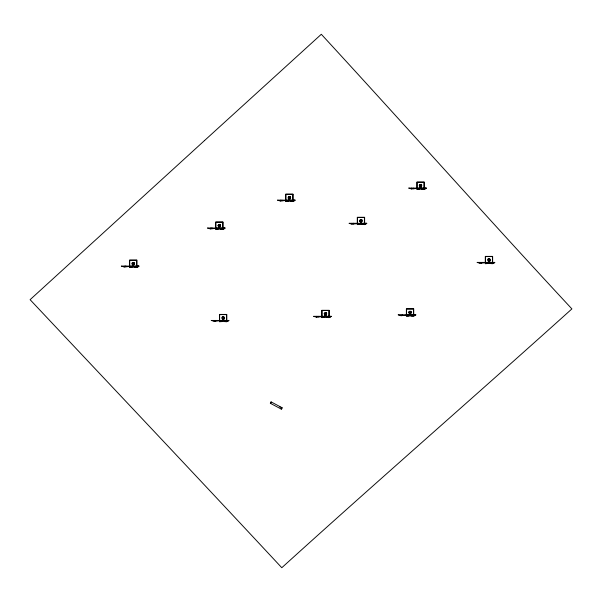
<?xml version="1.0" encoding="UTF-8"?>
<svg xmlns="http://www.w3.org/2000/svg" width="602" height="602" viewBox="0 0 602 602"><rect width="100%" height="100%" fill="white"/><g stroke="black" fill="none" stroke-linecap="round" stroke-linejoin="round"><path stroke-width="0.9" d="M125.871 266.099L125.818 266.821L125.803 266.099M211.979 228.023L211.927 228.745L211.912 228.023M215.772 320.437L215.719 321.152L215.704 320.437M222.439 317.909L223.116 318.789M419.887 185.544L420.572 186.432M270.682 403.49L271.005 402.881M281.172 409.044L281.917 407.637M133.403 264.428L133.712 263.255C130.747 262.908 134.246 265.557 133.825 263.398M219.512 226.352L219.82 225.178C217.096 224.666 219.896 227.533 220.008 225.494M288.651 197.795C289.284 199.638 291.3 196.643 288.862 197.298L289.178 198.479M223.613 318.586L223.613 317.593L222.62 317.593L222.62 318.586L223.613 318.586L223.613 317.593M360.342 221.303C361.764 222.492 362.238 219.655 360.455 220.452L360.455 221.446L360.952 221.656M421.069 186.229L421.069 185.228L420.076 185.228L420.076 186.229L421.069 186.229L421.069 185.228M324.771 313.973C325.404 315.817 327.42 312.822 324.982 313.476L325.298 314.65M489.155 260.734L489.471 259.56C486.506 259.214 489.998 261.862 489.584 259.703M138.791 266.099L138.445 266.535L138.061 266.099M224.9 228.023L224.554 228.467L224.17 228.023M294.935 200.142L294.589 200.586L294.205 200.142M228.692 320.437L228.346 320.874L227.962 320.437M366.528 223.297L366.182 223.741L365.798 223.297M426.148 188.08L425.795 188.516L425.418 188.08M331.055 316.321L330.701 316.757L330.325 316.321M415.621 314.831L415.275 315.267L414.891 314.831M494.551 262.404L494.197 262.841L493.821 262.404M137.978 266.099L137.324 266.897L136.571 266.099M224.087 228.023L223.432 228.82L222.68 228.023M365.715 223.297L365.06 224.094L364.308 223.297M414.808 314.831L414.153 315.629L413.401 314.831M493.738 262.404L493.076 263.202L492.323 262.404M133.373 266.099L137.723 266.979L138.483 266.099M219.482 228.023L223.831 228.903L224.591 228.023M294.626 200.142L293.859 201.023L289.517 200.142M361.11 223.297L365.452 224.177L366.219 223.297M425.832 188.08L425.072 188.96L420.73 188.08M330.746 316.321L329.979 317.201L325.637 316.321M410.203 314.831L414.552 315.711L415.312 314.831M489.133 262.404L493.474 263.285L494.234 262.404M223.824 228.023L223.161 228.768L222.416 228.023M136.774 266.099L136.263 266.671L135.593 266.099M222.883 228.023L222.371 228.602L221.702 228.023M292.918 200.142L292.406 200.722L291.737 200.142M226.676 320.437L226.164 321.009L225.494 320.437M364.511 223.297L363.999 223.869L363.33 223.297M424.132 188.08L423.62 188.652L422.943 188.08M329.038 316.321L328.526 316.893L327.849 316.321M413.604 314.831L413.092 315.403L412.423 314.831M492.534 262.404L492.022 262.976L491.345 262.404M223.793 319.256C225.727 318.142 223.064 315.478 221.95 317.412C221.092 320.016 225.569 320.58 223.997 316.915L222.236 316.915L222.529 319.632L223.447 319.466M361.629 222.115C364.443 218.225 356.572 220.34 360.952 222.296M409.699 311.874L409.368 312.664L410.045 313.183M136.955 266.099L137.723 266.979L139.167 266.099L121.318 266.099L124.215 266.979L132.907 266.099M223.064 228.023L223.831 228.903L225.276 228.023L207.427 228.023L210.324 228.903L219.015 228.023M364.692 223.297L365.452 224.177L366.904 223.297L349.047 223.297L351.944 224.177L360.636 223.297M223.274 320.437L227.624 321.317L229.069 320.437L211.219 320.437L214.116 321.317L222.808 320.437M492.714 262.404L493.474 263.285L494.927 262.404L477.07 262.404L479.967 263.285L488.658 262.404M413.785 314.831L414.552 315.711L415.997 314.831L398.148 314.831L401.045 315.711L409.736 314.831M289.005 197.185L289.712 197.185M420.219 185.123L420.926 185.123M325.125 313.364L325.832 313.364M410.233 313.16L410.752 312.483L410.233 311.798M410.398 313.785C414.123 310.752 405.974 310.752 409.699 313.785M133.215 265.098C137.723 262.668 129.144 261.539 132.869 265.053M488.974 261.403C491.202 261.403 490.231 257.769 488.297 258.883C485.731 261.065 491.638 263.488 489.855 258.883L488.094 258.883L488.643 261.434M293.099 200.142L293.859 201.023L295.311 200.142L277.454 200.142L280.351 201.023L289.043 200.142M424.312 188.08L425.072 188.96L426.525 188.08L408.668 188.08L411.565 188.96L420.256 188.08M329.219 316.321L329.979 317.201L331.431 316.321L313.574 316.321L316.471 317.201L325.163 316.321M419.94 186.56L421.197 186.56M420.256 187.771L420.873 187.771M288.734 198.63L289.983 198.63M289.043 199.834L289.66 199.834M360.327 221.784L361.584 221.784M360.636 222.988L361.253 222.988M218.699 226.51L219.956 226.51M219.015 227.714L219.625 227.714M219.075 228.068L219.572 228.068M488.342 260.884L489.599 260.884M488.658 262.096L489.276 262.096M488.726 262.442L489.223 262.442M132.59 264.587L133.847 264.587M132.907 265.791L133.524 265.791M409.42 313.318L410.677 313.318M409.736 314.522L410.353 314.522M324.847 314.808L326.103 314.808M409.796 314.869L410.301 314.869M325.163 316.012L325.78 316.012M325.23 316.359L325.727 316.359M222.492 318.925L223.748 318.925M222.808 320.129L223.417 320.129M227.225 321.235L226.472 320.437M226.954 321.175L226.209 320.437M279.621 406.869L280.336 407.245M492.06 262.404L492.812 263.142L493.467 262.404L493.474 263.285M364.044 223.297L364.789 224.042L365.444 223.297L365.452 224.177M413.138 314.831L413.89 315.568L414.545 314.831L414.552 315.711M136.308 266.099L137.053 266.837L137.715 266.099L137.723 266.979M423.921 188.08L424.636 188.877M292.707 200.142L293.43 200.94M328.827 316.321L329.542 317.119M226.856 320.437L227.624 321.317M413.16 188.08L413.175 188.795M318.067 316.321L318.082 317.036M281.947 200.142L281.969 200.865M490.148 263.525L492.639 263.721L492.639 256.384L485.302 256.384L485.302 263.721L487.801 263.525M488.478 259.56L488.478 260.553M479.967 262.404L479.967 263.285M421.746 189.201L424.237 189.397L424.237 182.06L416.9 182.06L416.9 189.397L419.398 189.201M411.565 188.08L411.565 188.96M411.219 315.952L413.717 316.148L413.717 308.811L406.38 308.811L406.38 316.148L408.878 315.952M401.045 314.831L401.045 315.711M362.126 224.418L364.624 224.614L364.624 217.277L357.287 217.277L357.287 224.614L359.778 224.418M361.448 220.452L361.448 221.446M351.944 223.297L351.944 224.177M326.653 317.442L329.143 317.638L329.143 310.301L321.807 310.301L321.807 317.638L324.305 317.442M325.975 313.476L325.975 314.47M316.471 316.321L316.471 317.201M290.533 201.271L293.031 201.467L293.031 194.13L285.694 194.13L285.694 201.467L288.185 201.271M289.855 197.298L289.855 198.299M280.351 200.142L280.351 201.023M224.29 321.558L226.788 321.754L226.788 314.417L219.452 314.417L219.452 321.754L221.942 321.558M223.831 228.023L223.831 228.903M220.498 229.144L222.996 229.347L222.996 222.01L215.659 222.01L215.659 229.347L218.15 229.144M218.827 225.178L218.827 226.171M214.116 320.437L214.116 321.317M210.324 228.023L210.324 228.903M134.389 267.22L136.887 267.416L136.887 260.079L129.55 260.079L129.55 267.416L132.049 267.22M132.718 263.255L132.718 264.248M124.215 266.099L124.215 266.979M353.607 223.297L353.555 224.019L353.54 223.297M402.7 314.831L402.648 315.546L402.64 314.831M481.63 262.404L481.577 263.119L481.562 262.404M134.095 262.577C134.991 266.152 131.439 266.152 132.342 262.577L134.095 262.577M220.204 224.501C221.1 228.075 217.548 228.075 218.451 224.501L220.204 224.501M290.239 196.628C287.703 202.039 292.647 197.637 289.705 196.493C287.553 195.913 287.553 199.683 289.705 199.104L288.772 199.345L288.478 196.628L290.239 196.628M326.359 312.799C327.255 316.374 323.703 316.374 324.598 312.799L326.359 312.799M361.832 219.775C362.728 223.35 359.176 223.35 360.071 219.775L361.832 219.775M421.453 184.558C422.348 188.133 418.796 188.133 419.692 184.558L421.453 184.558M410.925 311.309C411.821 314.884 408.269 314.884 409.172 311.309L410.925 311.309M132.733 263.623C133.343 265.52 134.216 262.276 132.733 263.623M218.022 225.329C219.858 231.191 222.544 221.167 218.022 225.329M218.842 225.547C219.452 227.451 220.324 224.207 218.842 225.547M222.635 317.961C223.244 319.858 224.117 316.614 222.635 317.961M288.877 197.667C289.487 199.571 290.36 196.327 288.877 197.667M324.177 313.619C326.013 319.489 328.7 309.458 324.177 313.619M324.997 313.845C325.607 315.741 326.472 312.498 324.997 313.845M360.47 220.821C361.08 222.725 361.952 219.482 360.47 220.821M419.263 185.378C421.107 191.248 423.793 181.217 419.263 185.378M420.091 185.604C420.7 187.5 421.566 184.257 420.091 185.604M409.571 312.355C410.18 314.252 411.046 311.008 409.571 312.355M488.493 259.929C489.102 261.825 489.968 258.582 488.493 259.929M271.073 401.888L270.321 403.295L281.533 409.232L282.278 407.825L271.073 401.888M204.447 140.62L30.1 299.683C114.079 388.96 198.276 478.011 281.789 567.724C377.778 480.652 475.595 395.619 571.9 308.901C487.5 218.15 405.296 125.412 321.317 34.276L204.447 140.62M424.041 182.255L417.103 182.255L417.103 189.201L424.041 189.201L424.041 182.255M292.828 194.326L285.89 194.326L285.89 201.271L292.828 201.271L292.828 194.326M364.421 217.48L357.483 217.48L357.483 224.418L364.421 224.418L364.421 217.48M222.793 222.206L215.855 222.206L215.855 229.144L222.793 229.144L222.793 222.206M492.444 256.587L485.505 256.587L485.505 263.525L492.444 263.525L492.444 256.587M136.684 260.282L129.746 260.282L129.746 267.22L136.684 267.22L136.684 260.282M413.521 309.014L406.576 309.014L406.576 315.952L413.521 315.952L413.521 309.014M328.948 310.504L322.01 310.504L322.01 317.442L328.948 317.442L328.948 310.504M410.549 311.986L409.548 311.986L409.548 312.98L410.549 312.98L410.549 311.986M226.585 314.62L219.647 314.62L219.647 321.558L226.585 321.558L226.585 314.62"/></g></svg>
